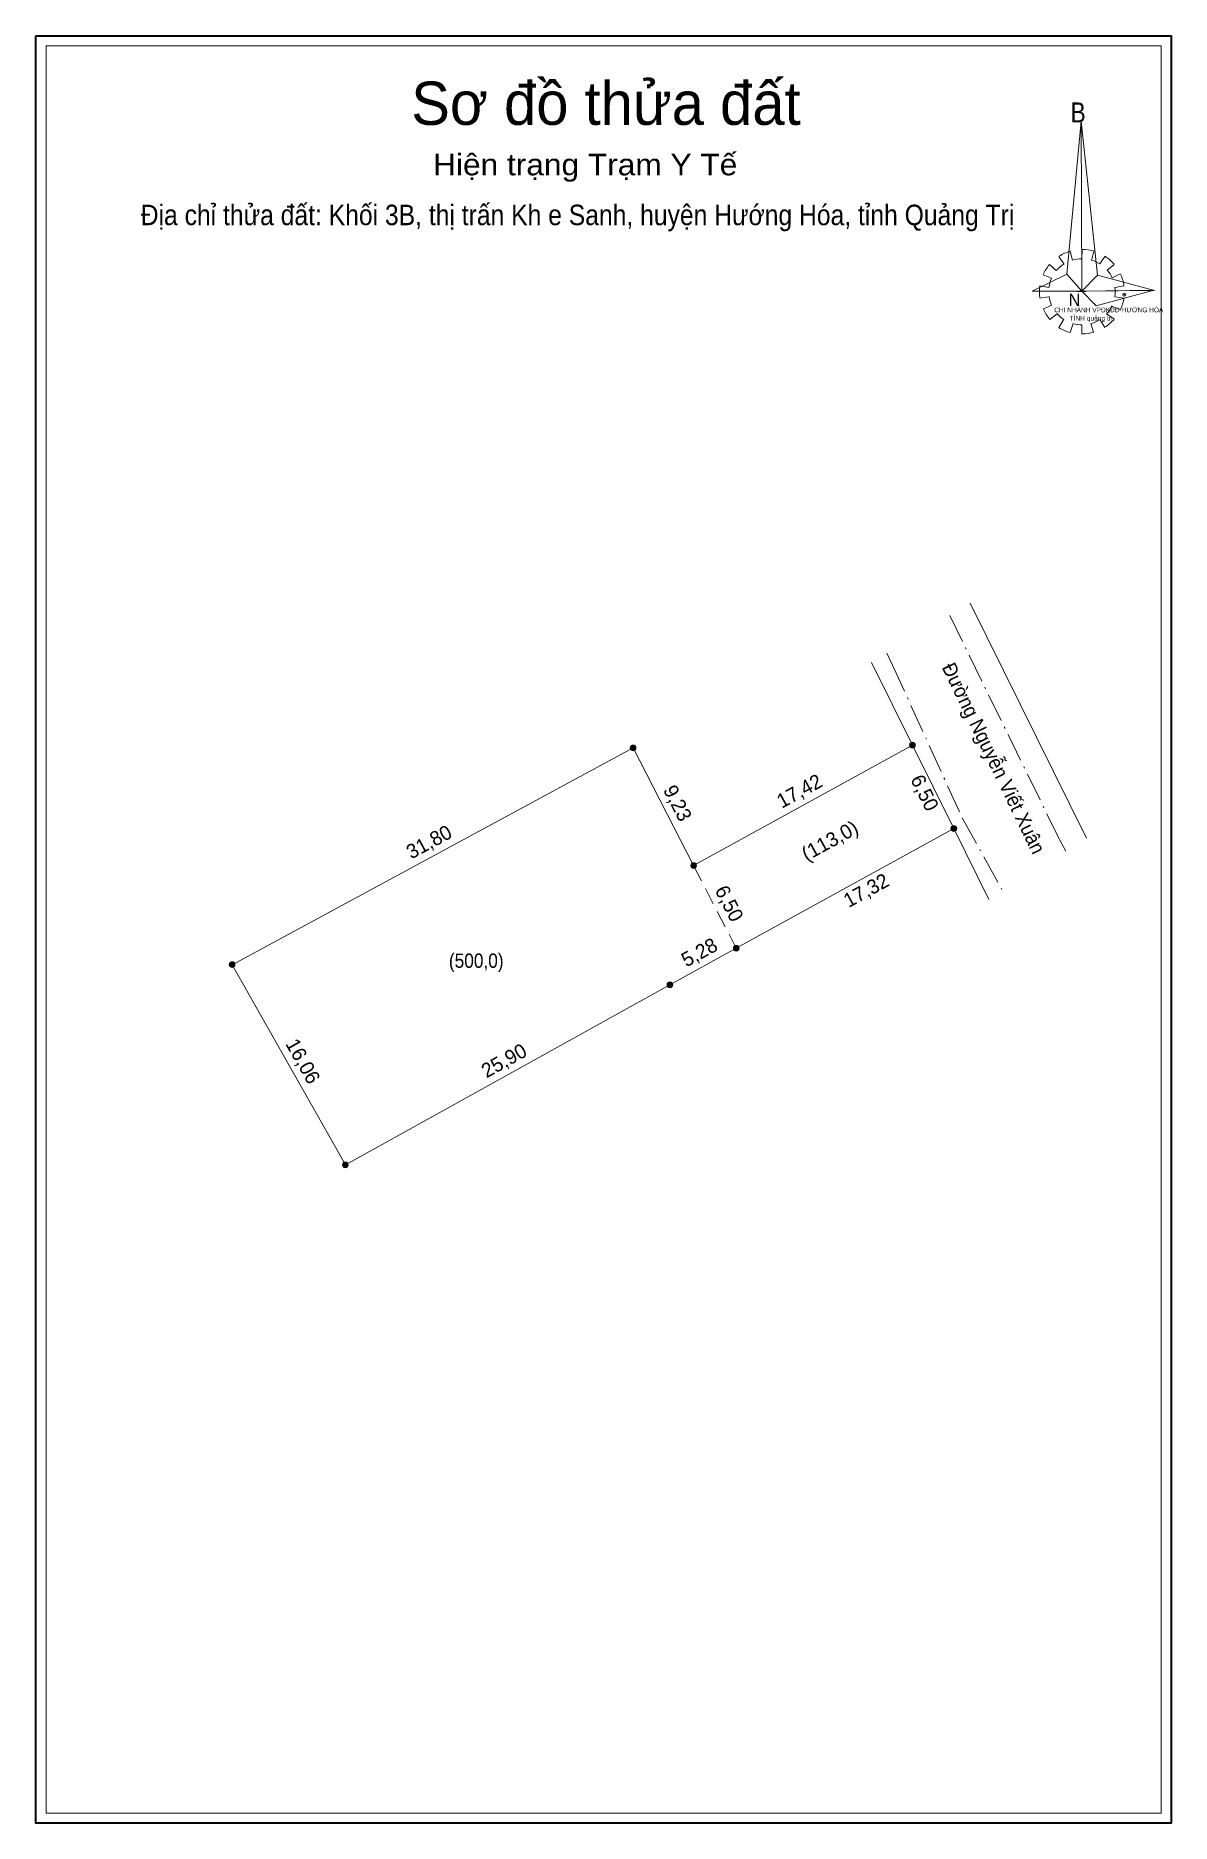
# Model space of a CAD drawing. Header units: metres. Extents: x 551275 to 551355, y 1838722 to 1838847.
import ezdxf
from ezdxf.enums import TextEntityAlignment as Align

# ---------------------------------------------------------------- set-up
doc = ezdxf.new("R2010")
doc.units = ezdxf.units.M
doc.header["$LTSCALE"] = 0.4
doc.header["$PDMODE"] = 32
doc.header["$PDSIZE"] = 0.2
doc.linetypes.add('DOT_DASHED', pattern=[7.7, 5, -1.2, 0.3, -1.2])
doc.linetypes.add('MEDIUM_DASHED', pattern=[4.5, 3, -1.5])
for name, color, linetype, lineweight in [('10', 7, 'Continuous', 13), ('16', 7, 'Continuous', 13), ('17', 7, 'Continuous', 13), ('20', 7, 'Continuous', 13), ('8', 7, 'Continuous', 13)]:
    doc.layers.add(name, color=color, linetype=linetype, lineweight=lineweight)
for name, color, linetype in [('19', 7, 'Continuous'), ('28', 7, 'Continuous'), ('4', 7, 'Continuous')]:
    doc.layers.add(name, color=color, linetype=linetype)

msp = doc.modelspace()

# ---------------------------------------------------------------- hatches: boundary and pattern name
at = {"layer": '8'}
for points in [[(551317.2714, 1838797.0903, 1), (551316.8714, 1838797.0903, 1)], [(551317.2714, 1838797.0903, 1), (551316.8714, 1838797.0903, 1)], [(551336.7526, 1838797.2856, 1), (551336.3526, 1838797.2856, 1)], [(551339.636, 1838791.4601, 1), (551339.236, 1838791.4601, 1)], [(551321.4926, 1838788.8831, 1), (551321.0926, 1838788.8831, 1)], [(551321.4926, 1838788.8831, 1), (551321.0926, 1838788.8831, 1)], [(551321.4926, 1838788.8831, 1), (551321.0926, 1838788.8831, 1)], [(551324.4639, 1838783.106, 1), (551324.0639, 1838783.106, 1)], [(551324.4639, 1838783.106, 1), (551324.0639, 1838783.106, 1)], [(551324.4639, 1838783.106, 1), (551324.0639, 1838783.106, 1)], [(551289.3045, 1838781.9634, 1), (551288.9045, 1838781.9634, 1)], [(551289.3045, 1838781.9634, 1), (551288.9045, 1838781.9634, 1)], [(551319.84, 1838780.56, 1), (551319.44, 1838780.56, 1)], [(551297.1997, 1838767.9814, 1), (551296.7997, 1838767.9814, 1)]]:
    msp.add_hatch(color=256, dxfattribs=at).paths.add_polyline_path(points)

# ---------------------------------------------------------------- linework, layer by layer
at = {"layer": '10'}
for p, q in [((551289.1, 1838781.96), (551317.07, 1838797.09)), ((551317.07, 1838797.09), (551321.29, 1838788.88))]:
    msp.add_line(p, q, dxfattribs=at)
at = {"layer": '10', "linetype": 'MEDIUM_DASHED'}
msp.add_line((551321.29, 1838788.88), (551324.26, 1838783.11), dxfattribs=at)
at = {"layer": '10', "linetype": 'DOT_DASHED'}
for points in [[(551339.16, 1838806.32), (551346.83, 1838790.64), (551347.24, 1838789.89)], [(551334.77, 1838803.69), (551335.17, 1838802.86), (551340.04, 1838792.17), (551342.84, 1838787.11)]]:
    msp.add_lwpolyline(points, dxfattribs=at)
at = {"layer": '10'}
for points in [[(551321.29, 1838788.88), (551336.55, 1838797.29), (551339.44, 1838791.46), (551324.26, 1838783.11)], [(551289.1, 1838781.96), (551297, 1838767.98), (551319.64, 1838780.56), (551324.26, 1838783.11)]]:
    msp.add_lwpolyline(points, dxfattribs=at)
at = {"layer": '16'}
msp.add_line((551340.58, 1838807.18), (551348.69, 1838790.8), dxfattribs=at)
at = {"layer": '17'}
for p, q in [((551333.7, 1838803.05), (551336.55, 1838797.29)), ((551339.44, 1838791.46), (551341.89, 1838786.51))]:
    msp.add_line(p, q, dxfattribs=at)
at = {"layer": '20'}
for p, q in [((551347.12, 1838830.87), (551346.77, 1838831.39)), ((551347.55, 1838831.75), (551347.71, 1838831.13)), ((551348.36, 1838831.23), (551348.38, 1838831.87)), ((551349.2, 1838831.75), (551349.05, 1838831.11)), ((551349.63, 1838830.87), (551349.98, 1838831.39)), ((551346.25, 1838829.87), (551345.68, 1838830.11)), ((551346.1, 1838830.83), (551346.58, 1838830.41)), ((551350.61, 1838830.83), (551350.13, 1838830.43)), ((551350.48, 1838829.89), (551351.05, 1838830.17)), ((551345.43, 1838829.33), (551346.06, 1838829.23)), ((551348.06, 1838828.95), (551348.67, 1838828.95)), ((551351.32, 1838829.33), (551350.67, 1838829.23)), ((551346.06, 1838828.58), (551345.43, 1838828.48)), ((551345.68, 1838827.7), (551346.25, 1838827.98)), ((551351.07, 1838827.68), (551350.44, 1838827.92)), ((551350.67, 1838828.58), (551351.32, 1838828.48)), ((551346.64, 1838827.38), (551346.14, 1838826.98)), ((551346.77, 1838826.44), (551347.1, 1838827)), ((551347.75, 1838826.7), (551347.56, 1838826.08)), ((551348.36, 1838825.98), (551348.36, 1838826.6)), ((551349, 1838826.7), (551349.19, 1838826.1)), ((551349.98, 1838826.44), (551349.63, 1838826.98)), ((551350.09, 1838827.38), (551350.61, 1838827)), ((551275.41, 1838749.83), (551275.41, 1838722.04))]:
    msp.add_line(p, q, dxfattribs=at)
at = {"layer": '20', "lineweight": 35}
msp.add_lwpolyline([(551275.42, 1838846.79), (551354.6, 1838846.79), (551354.6, 1838722.04), (551275.42, 1838722.04)], close=True, dxfattribs=at)
at = {"layer": '20'}
for points in [[(551353.89, 1838750.52), (551353.89, 1838722.75), (551276.13, 1838722.75), (551276.13, 1838846.09), (551353.89, 1838846.09)], [(551348.33, 1838840.84), (551348.36, 1838828.97), (551347.33, 1838830.15)], [(551348.33, 1838840.84), (551348.36, 1838828.97), (551349.46, 1838830.07)], [(551344.91, 1838828.97), (551347.33, 1838830.15), (551348.36, 1838828.97)], [(551353.43, 1838829.01), (551348.36, 1838828.97), (551349.46, 1838830.07)], [(551353.39, 1838829.03), (551349.36, 1838827.94), (551348.36, 1838828.97)]]:
    msp.add_lwpolyline(points, close=True, dxfattribs=at)
for centre, major_axis, start_param, end_param in [((551348.3746, 1838828.9237), (2.9602, 0), 1.84955988, 2.13900916), ((551348.3746, 1838828.9237), (2.32, 0), 1.56985589, 1.85611068), ((551348.3673, 1838828.9273), (2.9602, 0), 1.27924208, 1.56332225), ((551348.3746, 1838828.9237), (2.9602, 0), 0.71056237, 0.99687234), ((551348.3746, 1838828.9237), (2.9602, 0), 2.43958176, 2.72400246), ((551348.3746, 1838828.9237), (2.32, 0), 2.13373541, 2.44496261), ((551348.3746, 1838828.9237), (2.32, 0), 1.00270906, 1.2755622), ((551348.3746, 1838828.9237), (2.32, 0), 0.42678376, 0.70646463), ((551348.3746, 1838828.9237), (2.9602, 0), 0.1390515, 0.43393316), ((551348.361, 1838828.9613), (2.5141, -1.5628), 3.57604932, 3.85691866), ((551348.3746, 1838828.9237), (2.32, 0), 2.72368549, 3.01515824), ((551348.3746, 1838828.9237), (2.32, 0), 6.13558388, 6.41618463), ((551348.3746, 1838828.9237), (2.9602, 0), 3.56988637, 3.85691866), ((551348.3746, 1838828.9237), (2.32, 0), 3.28229955, 3.56105054), ((551348.3746, 1838828.9237), (2.32, 0), 5.56137327, 5.83951437), ((551348.3746, 1838828.9237), (2.9602, 0), 5.85230288, 6.13839648), ((551348.3746, 1838828.9237), (2.32, 0), 3.86077574, 4.13258255), ((551348.3577, 1838828.9061), (2.9602, 0), 4.1470906, 4.43659307), ((551348.3746, 1838828.9237), (2.32, 0), 4.43854677, 4.71314001), ((551348.3746, 1838828.9237), (2.32, 0), 4.99087134, 5.28933161), ((551348.3746, 1838828.9237), (2.9602, 0), 5.28561416, 5.56798705), ((551348.3746, 1838828.9237), (2.9602, 0), 4.71301008, 4.99761054)]:
    msp.add_ellipse(centre, major_axis=major_axis, ratio=0.995001, start_param=start_param, end_param=end_param, dxfattribs=at)
msp.add_point((551351.32, 1838828.72), dxfattribs=at)
at = {"layer": '8'}
for centre in [(551317.0714, 1838797.0903), (551317.0714, 1838797.0903), (551336.5526, 1838797.2856), (551339.436, 1838791.4601), (551321.2926, 1838788.8831), (551321.2926, 1838788.8831), (551321.2926, 1838788.8831), (551324.2639, 1838783.106), (551324.2639, 1838783.106), (551324.2639, 1838783.106), (551289.1045, 1838781.9634), (551289.1045, 1838781.9634), (551319.64, 1838780.56), (551296.9997, 1838767.9814)]:
    msp.add_circle(centre, 0.2, dxfattribs=at)

# ---------------------------------------------------------------- texts
at = {"layer": '19'}
for s, rotation, p in [('17,42', 28.838, (551328.9088, 1838793.6463)), ('6,50', 296.334, (551336.9604, 1838793.7368)), ('9,23', 297.218, (551319.733, 1838793.0087)), ('31,80', 28.408, (551303.0721, 1838790.0933)), ('17,32', 28.838, (551333.5638, 1838786.7136)), ('6,50', 297.218, (551323.3359, 1838786.0037)), ('5,28', 28.838, (551321.9288, 1838782.3911)), ('16,06', 299.452, (551293.615, 1838774.9858)), ('25,90', 29.056, (551308.3072, 1838774.8329))]:
    msp.add_text(s, height=1, rotation=rotation, dxfattribs=at).set_placement(p, align=Align.CENTER)
at = {"layer": '20'}
msp.add_text('Sơ đồ thửa đất', height=3.023, dxfattribs=at).set_placement((551315.175, 1838840.57), align=Align.CENTER)
for s, height, width, p in [('B', 1.394, 0.85, (551347.58, 1838840.74)), ('N', 0.8711, 0.95, (551347.45, 1838827.93)), ('CHI NHÁNH VPĐKĐĐ-HƯỚNG HÓA', 0.3297, 0.95, (551346.44, 1838827.49)), ('TỈNH quảng trị', 0.3298, 1.05, (551347.5, 1838826.91))]:
    msp.add_text(s, height=height, dxfattribs=dict(at, width=width)).set_placement(p)
for s, height, width, p in [('Hiện trạng Trạm Y Tế', 1.5, 1.1, (551313.73, 1838837.05)), ('Địa chỉ thửa đất: Khối 3B, thị trấn Kh e Sanh, huyện Hướng Hóa, tỉnh Quảng Trị', 1.43, 0.9, (551313.195, 1838833.57))]:
    msp.add_text(s, height=height, dxfattribs=dict(at, width=width)).set_placement(p, align=Align.CENTER)
at = {"layer": '28', "width": 0.95}
msp.add_text('Đường Nguyễn Viết Xuân', height=1, rotation=295.904, dxfattribs=at).set_placement((551338.58, 1838802.72))
at = {"layer": '4'}
msp.add_text('(113,0)', height=1, rotation=28.838, dxfattribs=at).set_placement((551331.0288, 1838790.18), align=Align.CENTER)
at = {"layer": '4', "width": 0.9}
msp.add_text('(500,0)', height=1, dxfattribs=at).set_placement((551306.13, 1838781.74), align=Align.CENTER)

doc.saveas('drawing.dxf')
